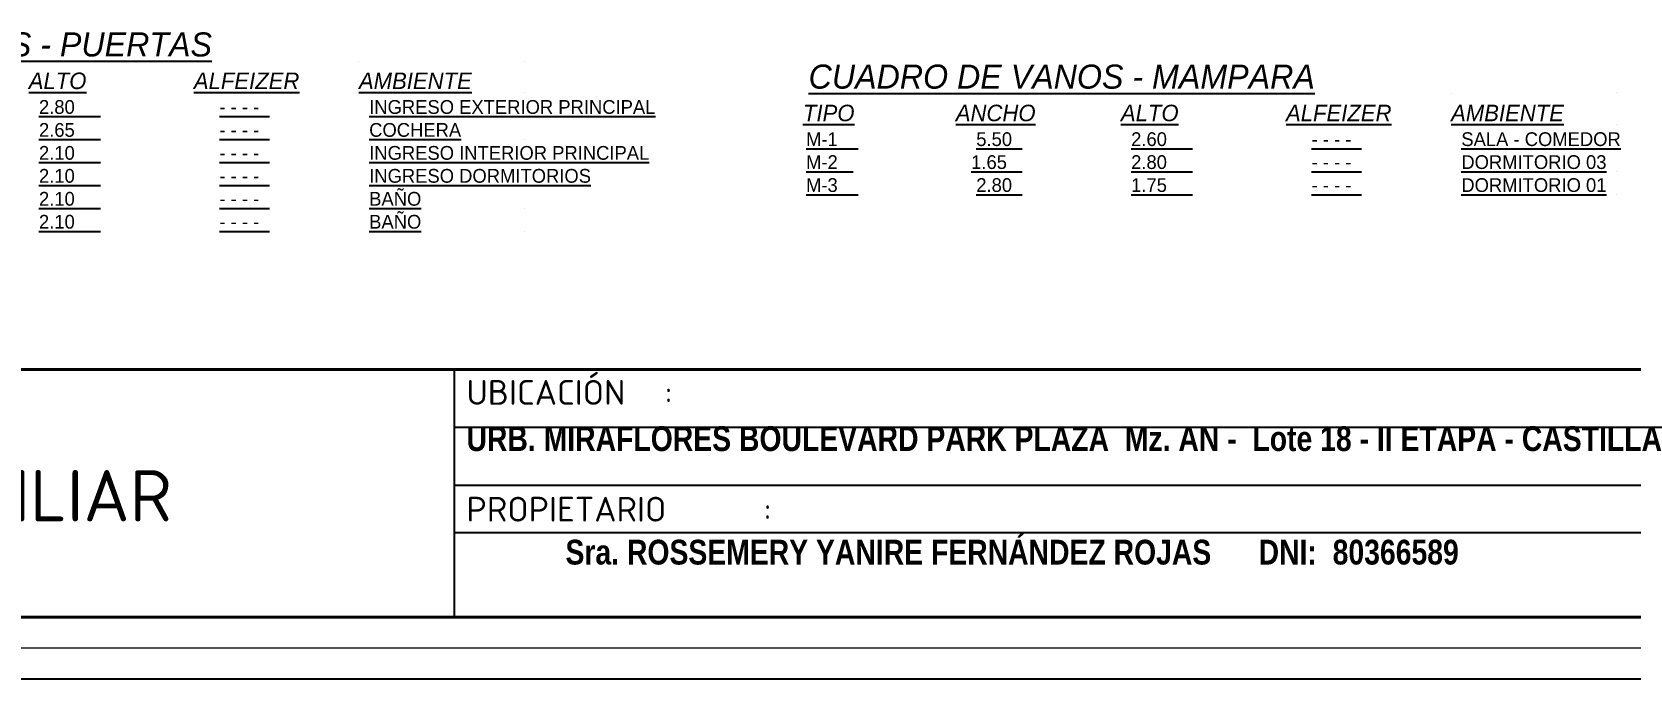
# Model space of a CAD drawing. Header units: millimetres. Extents: x 10612.9 to 10705, y -16533.4 to -16503.9.
# Drawn here: x 10670.6 to 10681.33, y -16533.03 to -16528.69 of the extents above; entities that cross this region are included whole.
import ezdxf

# ---------------------------------------------------------------- set-up
doc = ezdxf.new("R2010")
doc.units = ezdxf.units.MM
doc.layers.add('P4', color=144, linetype='Continuous', lineweight=40)
doc.layers.add('P6', color=255, linetype='Continuous', lineweight=20)
doc.styles.add('CENTURY JOSE TEXT', font='GOTHICI.TTF')
doc.styles.get("Standard").update_dxf_attribs({"font": 'arial.ttf'})

# ---------------------------------------------------------------- blocks, each defined once
blk = doc.blocks.new('HTRHTRHTR')
for p, q in [((3400.57, -122.31), (4235.83, -122.31)), ((3582.74, -122.31), (3582.74, -157.09)), ((3944.67, -122.31), (3596.93, -122.31)), ((3909.89, -130.47), (3582.74, -130.47)), ((3909.89, -138.63), (3582.74, -138.63)), ((3753.41, -145.26), (3582.74, -145.26)), ((4235.83, -157.09), (3400.57, -157.09)), ((3400.57, -157.09), (4235.83, -157.09)), ((4244.53, -165.78), (3391.88, -165.78))]:
    blk.add_line(p, q)
at = {"layer": 'P4', "color": 7}
for p, q in [((3400.57, -122.31), (4235.83, -122.31)), ((4235.83, -157.09), (3400.57, -157.09))]:
    blk.add_line(p, q, dxfattribs=at)
at = {"layer": 'P6', "color": 7}
blk.add_line((4240.18, -161.44), (3396.22, -161.44), dxfattribs=at)
at = {"attachment_point": 1}
for s, width, insert, char_height in [('{\\fISOCPEUR|b0|i0|c0|p34;UBICACIÓN^I:\\P\\H0.11883x;\\P\\fArial Narrow|b1|i0|c0|p34;\\H8.4156x;URB. MIRAFLORES BOULEVARD PARK PLAZA  Mz. AN -  Lote 18 - II ETAPA - CASTILLA}', 170.715, (3584.49, -123.81), 3.47742), ('{\\fISOCPEUR|b0|i0|c0|p34;VIVIENDA UNIFAMILIAR}', 97.0093, (3441.14, -136.44), 7.2059), ('{\\fISOCPEUR|b0|i0|c0|p34;PROPIETARIO^I:\\P\\H0.04009x;\\P\\fArial Narrow|b1|i0|c0|p34;\\H24.94136x;^ISra. ROSSEMERY YANIRE FERNÁNDEZ ROJAS ^IDNI:  80366589}', 173.2287, (3584.49, -140.2), 3.4774)]:
    blk.add_mtext_dynamic_manual_height_columns(s, width=width, gutter_width=1.07, heights=[0], dxfattribs=dict(at, insert=insert, char_height=char_height))

msp = doc.modelspace()

# ---------------------------------------------------------------- block references
at = {"color": 251, "lineweight": 60, "xscale": 0.04776345228451045, "yscale": 0.04776345228451045, "zscale": 0.04776345228451045}
msp.add_blockref('HTRHTRHTR', (10502.312, -16525.114), dxfattribs=at)

# ---------------------------------------------------------------- texts
at = {"width": 7.40254, "attachment_point": 7, "style": 'CENTURY JOSE TEXT'}
for s, insert, char_height in [('{\\H0.58333x;\\L  CUADRO DE VANOS - PUERTAS^I^I^I   \\H0.85714x;   \\P\\H0.8x;  TIPO^IANCHO^IALTO^IALFEIZER^IAMBIENTE^I^I\\P\\fCentury Gothic|b0|i0|c0|p34;\\H0.83333x;   P-A^I    1.00^I  2.80^I     - - - -^I  INGRESO EXTERIOR PRINCIPAL^I\\P   P-B^I    2.55^I  2.65^I     - - - -^I  COCHERA^I^I\\P   P-1^I   1.00^I  2.10^I     - - - -^I  INGRESO INTERIOR PRINCIPAL^I\\P   P-2^I    0.90^I  2.10^I     - - - -^I  INGRESO DORMITORIOS^I\\P   P-3^I    0.80^I  2.10^I     - - - -^I  BAÑO^I^I\\P   P-4^I    0.75^I  2.10^I     - - - -^I  BAÑO^I^I}', (10668.367, -16530.014), 0.276944), ('{\\H0.58333x;\\L  CUADRO DE VANOS - MAMPARA^I^I\\H0.85714x;^I\\P\\H0.8x;  TIPO^IANCHO^IALTO^IALFEIZER^IAMBIENTE^I^I\\P\\fCentury Gothic|b0|i0|c0|p34;\\H0.83333x;   M-1^I    5.50^I  2.60^I     - - - -^I  SALA - COMEDOR^I\\P   M-2^I   1.65 ^I  2.80^I     - - - -^I  DORMITORIO 03^I^I\\P   M-3^I    2.80^I  1.75^I     - - - -^I  DORMITORIO 01^I^I}', (10675.695, -16529.768), 0.27694)]:
    msp.add_mtext(s, dxfattribs=dict(at, insert=insert, char_height=char_height))

doc.saveas('drawing.dxf')
